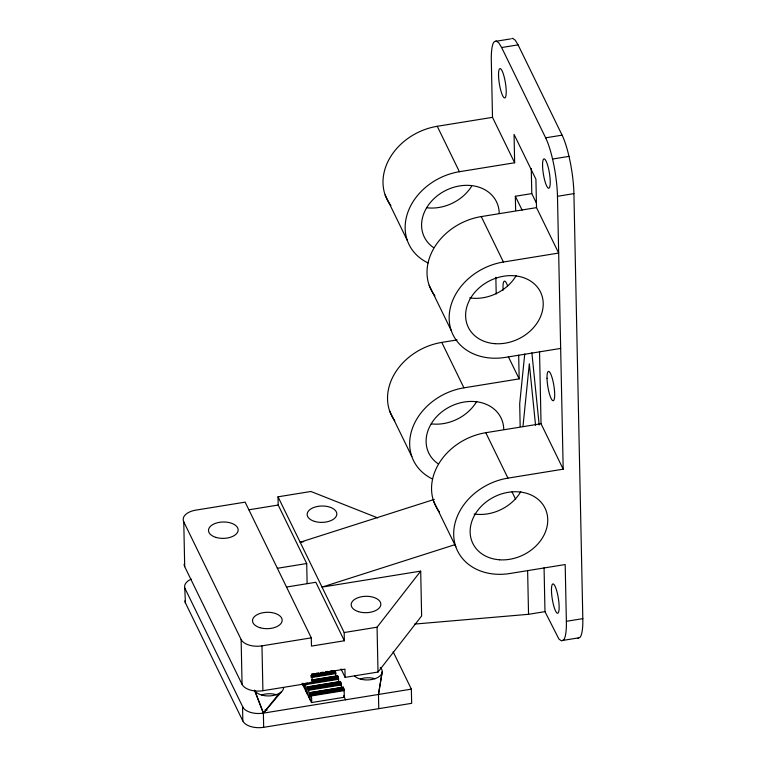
<?xml version="1.0" encoding="UTF-8"?>
<svg xmlns="http://www.w3.org/2000/svg" width="766" height="766" viewBox="0 0 766 766"><rect width="100%" height="100%" fill="white"/><g stroke="black" fill="none" stroke-linecap="round" stroke-linejoin="round"><path stroke-width="1.15" d="M524.729 353.969L519.693 403.72L520.171 426.566M522.967 426.566L529.325 363.783L535.549 425.293M311.034 696.514L308.688 696.888C309.924 692.1 306.113 678.925 307.31 694.053M310.077 699.731C308.88 684.603 312.691 697.778 311.456 702.566L344.346 697.242L344.097 689.936L343.139 687.179L310.115 692.569M340.075 682.19L340.372 681.501L341.464 687.14M342.842 687.868L343.139 687.179M378.768 708.655L378.471 694.465L382.244 671.543A14.841 8.196 -1.2 0 0 380.262 667.473M378.471 694.465L382.244 671.543M341.004 668.919L345.121 677.374L378.002 672.041L377.064 627.201L420.697 571.11L322.036 587.11L455.004 544.645M378.002 672.041L421.635 615.96L420.697 571.11M393.13 651.732L411.361 689.132L411.658 703.332L263.676 727.317L263.38 713.127L279.236 693.393L281.591 691.66A14.841 8.196 -1.2 0 0 283.592 687.533M263.667 727.307A17.024 9.393 -1.2 0 1 242.841 720.969L242.535 706.779L243.253 707.928A17.024 9.393 -1.2 0 0 263.38 713.127L281.591 691.66M511.659 38.74L512.645 38.3L515.24 40.205L518.075 44.868L562.091 135.161A42.886 8.838 80.8 0 1 573.916 193.626L582.821 618.641A42.886 8.838 80.8 0 1 580.101 637.274L577.928 638.25M337.471 675.88L338.448 677.891L338.725 682.573M434.265 499.413L300.167 542.232L303.69 541.667M495.209 41.412L510.482 38.932M428.089 262.949A57.191 46.219 -26 0 1 407.665 212.843A57.191 46.219 -26 0 1 459.399 171.718L514.647 162.765L492.5 117.342L491.312 60.571A42.886 8.838 80.8 0 1 494.022 41.948L496.196 40.962L498.8 42.867L501.634 47.53L518.075 44.868M390.909 205.585A57.191 46.219 -26 0 1 437.252 126.294L492.5 117.342M501.634 47.53L545.651 137.823L562.091 135.161M552.545 159.041L568.985 156.369M515.642 210.449L515.346 196.259L531.786 193.597L536.478 203.21M544.061 567.75L544.98 611.641L558.893 639.007L561.488 640.922L563.661 639.936A42.886 8.838 80.8 0 0 566.371 621.303L565.184 564.542L509.936 573.495A57.191 46.219 -26 0 1 453.692 534.773A57.191 46.219 -26 0 1 507.944 478.128L563.192 469.175L557.476 196.297L573.916 193.626M434.925 295.877A57.191 46.219 -26 0 1 481.268 216.587L536.516 207.634L558.663 253.058L503.415 262.02A57.191 46.219 -26 0 0 449.163 318.656A57.191 46.219 -26 0 0 505.416 357.387L560.664 348.425M394.777 420.821A57.191 46.219 -26 0 1 441.781 342.412L457.063 339.932M432.618 479.066A57.191 46.219 -26 0 1 412.185 428.96A57.191 46.219 -26 0 1 463.928 387.835L519.176 378.883L518.678 355.223M439.454 511.985A57.191 46.219 -26 0 1 485.797 432.704L541.045 423.751L563.192 469.175M307.128 583.635L306.706 563.527L278.192 505.043L278.02 496.808L310.91 491.485L377.676 517.883M248.835 509.802L278.192 505.043M277.34 568.286L306.706 563.527M286.484 587.034L315.841 582.275L344.355 640.759L311.465 646.092L311.293 637.858L245.139 502.142L195.809 510.137A17.024 9.393 -1.2 0 0 183.763 521.818L184.702 566.668L242.066 684.354A17.024 9.393 -1.2 0 0 262.91 690.702L312.231 682.707L312.059 674.473L344.949 669.139L345.121 677.374M183.763 521.818L241.127 639.505A17.024 9.393 -1.2 0 0 261.962 645.853L311.293 637.858M278.02 496.808L344.183 632.534L377.064 627.201M414.473 624.098L528.54 614.303L544.98 611.641M566.371 621.303L582.821 618.641M311.503 674.07L313.859 673.687M316.205 673.304L318.551 672.931M320.906 672.548L323.252 672.165M325.598 671.782L327.953 671.399M330.299 671.026L332.645 670.643M311.867 674.808L335.355 670.997L335.958 676.895M310.862 675.564L335.527 671.562M311.015 676.206L335.68 672.213M311.13 676.895L335.795 672.902M311.216 677.575L335.881 673.582M311.762 680.007L337.605 675.823M311.925 680.131L337.768 675.938M312.289 680.859L338.122 676.675M562.474 640.472L578.924 637.81M312.461 681.424L338.294 677.24M305.557 683.224L307.913 682.841M310.259 682.458L338.448 677.891M338.562 678.58L305.682 683.904L305.921 691.21M305.758 684.593L338.649 679.26M305.5 685.158L303.154 685.532L303.097 683.329M307.348 686.891L340.372 681.501M307.252 687.131L340.535 681.616M308.009 687.686L340.889 682.353M308.181 688.251L341.062 682.918M308.325 688.902L341.215 683.569M308.449 689.592L341.33 684.258M308.526 690.271L341.416 684.938M310.019 692.809L343.302 687.293M309.962 693.201L313.486 692.636M310.776 693.364L343.656 688.031M310.948 693.929L343.829 688.596M311.092 694.58L343.982 689.247M311.216 695.269L344.097 689.936M311.293 695.949L344.183 690.616M254.408 690.07L263.38 713.127L411.361 689.132M254.906 690.721L263.38 713.127M515.346 196.259L522.115 210.143M437.252 126.294L459.399 171.718M481.268 216.587L503.415 262.02M508.356 356.697L519.176 378.883M385.145 194.976L407.292 240.4M429.161 285.268L451.308 330.692M441.781 342.412L463.928 387.835M485.797 432.704L507.944 478.128M512.023 491.868L515.662 499.346M389.674 411.093L411.821 456.517M433.69 501.385L455.837 546.809M343.628 695.767L345.59 699.798M302.034 683.243L311.456 702.566M191.261 579.115A17.024 9.393 -1.2 0 0 184.73 587.895L243.253 707.928M184.884 600.86A17.024 9.393 -1.2 0 0 185.027 602.076L242.832 720.969M184.73 587.895L185.458 603.273M531.872 352.781L539.168 424.939M536.516 207.634L535.922 179.254L514.053 134.385L514.647 162.765M539.532 351.527L541.045 423.751M531.269 168.606L531.786 193.597M527.621 570.411L528.54 614.303M495.851 277.263L496.205 294M344.183 632.534L344.355 640.759M261.962 645.853L262.91 690.702M241.127 639.505L242.066 684.354M304.466 684.019L304.542 688.375M437.98 463.65A40.177 32.459 -26 0 1 449.422 406.985A40.177 32.459 -26 0 1 503.731 429.228M476.739 401.394A40.177 32.459 -26 0 1 431.248 423.866M503.109 290.209A14.841 3.054 80.8 0 1 507.58 285.881M433.451 247.533A40.177 32.459 -26 0 1 444.902 190.868A40.177 32.459 -26 0 1 499.202 213.12M471.655 186.205A40.177 32.459 -26 0 1 426.729 207.758M545.651 137.823A42.886 8.838 80.8 0 1 557.476 196.297M520.756 491.686A40.177 32.459 -26 0 1 474.192 514.015M516.227 275.569A40.177 32.459 -26 0 1 469.663 297.897M184.702 566.668A17.024 9.393 -1.2 0 1 184.118 564.245M267.095 710.092A14.841 8.196 -1.2 0 1 265.189 709.91M261.637 694.944A14.841 8.196 -1.2 0 1 276.478 694.733M279.236 693.393A14.841 8.196 -1.2 0 1 255.892 692.024M381.736 673.668A14.841 8.196 -1.2 0 1 369.327 679.854A14.841 8.196 -1.2 0 1 354.543 676.033M360.288 678.954A14.841 8.196 -1.2 0 1 375.129 678.743M547.02 378.232A14.841 3.054 80.8 0 0 552.995 400.733A14.841 3.054 80.8 0 0 552.545 379.304A14.841 3.054 80.8 0 0 547.02 378.232M498.551 75.432A14.841 3.054 80.8 0 0 504.526 97.933A14.841 3.054 80.8 0 0 504.076 76.504A14.841 3.054 80.8 0 0 498.551 75.432M551.472 590.73A14.841 3.054 80.8 0 0 557.447 613.24A14.841 3.054 80.8 0 0 556.997 591.812A14.841 3.054 80.8 0 0 551.472 590.73M542.567 165.724A14.841 3.054 80.8 0 0 548.542 188.225A14.841 3.054 80.8 0 0 548.092 166.796A14.841 3.054 80.8 0 0 542.567 165.724M495.047 343.675A40.177 32.459 -26 0 0 541.715 294.958A40.177 32.459 -26 0 0 476.481 290.467A40.177 32.459 -26 0 0 495.047 343.675M499.576 559.793A40.177 32.459 -26 0 0 546.244 511.066A40.177 32.459 -26 0 0 481.01 506.575A40.177 32.459 -26 0 0 499.576 559.793M314.548 521.397A14.841 8.196 -1.2 0 0 336.82 513.986A14.841 8.196 -1.2 0 0 314.567 507.207A14.841 8.196 -1.2 0 0 314.548 521.397M215.897 537.387A14.841 8.196 -1.2 0 0 238.159 529.976A14.841 8.196 -1.2 0 0 215.907 523.197A14.841 8.196 -1.2 0 0 215.897 537.387M259.913 627.68A14.841 8.196 -1.2 0 0 282.175 620.269A14.841 8.196 -1.2 0 0 259.923 613.489A14.841 8.196 -1.2 0 0 259.913 627.68M358.565 611.689A14.841 8.196 -1.2 0 0 380.836 604.278A14.841 8.196 -1.2 0 0 358.584 597.499A14.841 8.196 -1.2 0 0 358.565 611.689"/></g></svg>
